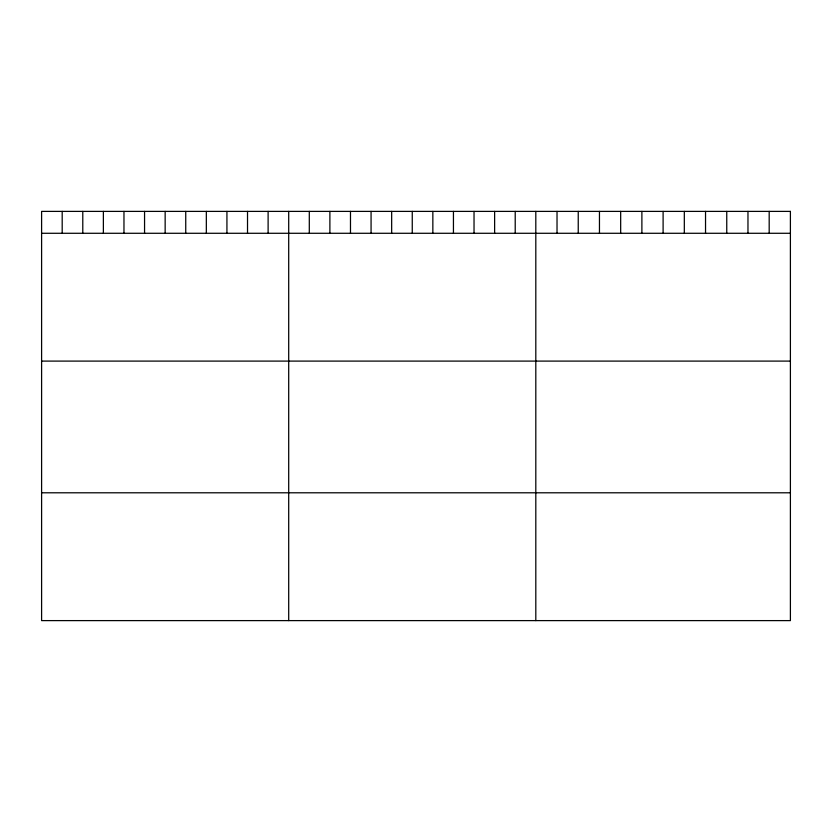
<?xml version="1.0" encoding="UTF-8"?>
<svg xmlns="http://www.w3.org/2000/svg" width="832" height="832" viewBox="0 0 832 832"><rect width="100%" height="100%" fill="white"/><g stroke="black" fill="none" stroke-linecap="round" stroke-linejoin="round"><path stroke-width="1.25" d="M41.6 233.282L790.4 233.282M41.6 361.098L790.4 361.098M41.6 492.794L790.4 492.794M769.184 211.39L769.184 233.282M747.968 211.39L747.968 233.282M726.752 211.39L726.752 233.282M705.536 211.39L705.536 233.282M684.32 211.39L684.32 233.282M663.104 211.39L663.104 233.282M641.888 211.39L641.888 233.282M620.672 211.39L620.672 233.282M599.456 211.39L599.456 233.282M578.24 211.39L578.24 233.282M557.024 211.39L557.024 233.282M535.808 211.39L535.808 620.61M515.216 211.39L515.216 233.282M494.624 211.39L494.624 233.282M474.032 211.39L474.032 233.282M453.44 211.39L453.44 233.282M432.848 211.39L432.848 233.282M412.256 211.39L412.256 233.282M391.664 211.39L391.664 233.282M371.072 211.39L371.072 233.282M350.48 211.39L350.48 233.282M329.888 211.39L329.888 233.282M309.296 211.39L309.296 233.282M288.704 211.39L288.704 620.61M268.112 211.39L268.112 233.282M247.52 211.39L247.52 233.282M226.928 211.39L226.928 233.282M206.336 211.39L206.336 233.282M185.744 211.39L185.744 233.282M165.152 211.39L165.152 233.282M144.56 211.39L144.56 233.282M123.968 211.39L123.968 233.282M103.376 211.39L103.376 233.282M82.784 211.39L82.784 233.282M62.192 211.39L62.192 233.282M790.4 211.39L41.6 211.39L41.6 620.61L790.4 620.61L790.4 211.39"/></g></svg>
